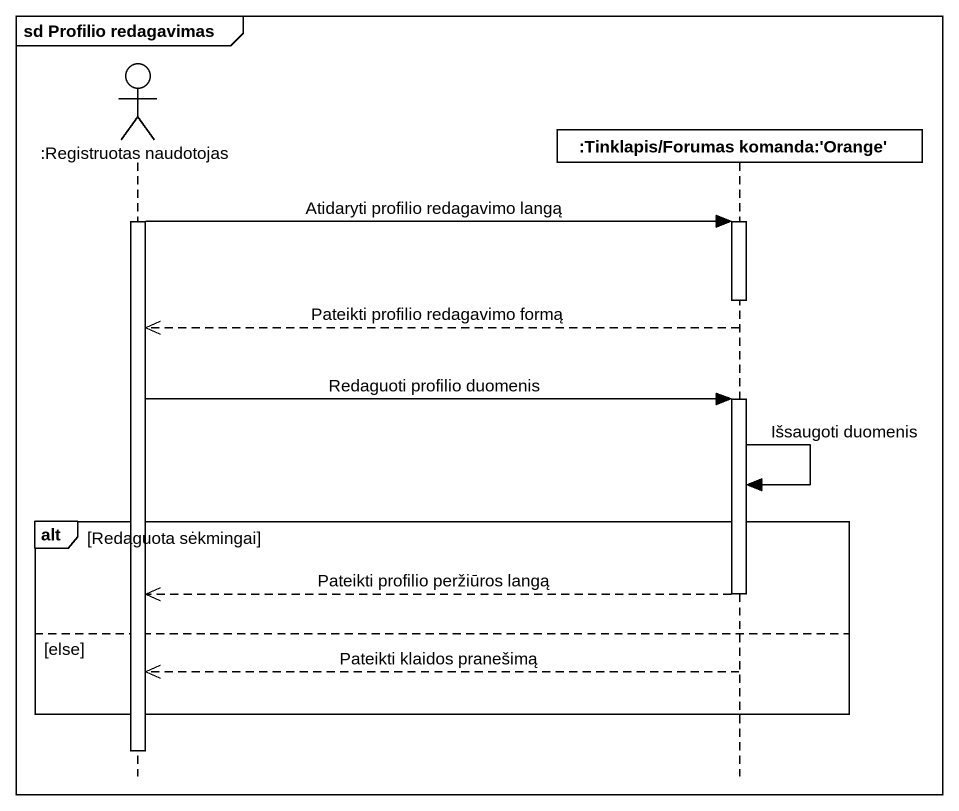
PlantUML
@startuml
mainframe sd Profilio redagavimas
hide footbox
actor ":Registruotas naudotojas" as Registruotas_naudotojas
participant ":Tinklapis/Forumas komanda:'Orange'" as Tinklapis_Forumas_komanda

activate Registruotas_naudotojas
Registruotas_naudotojas -> Tinklapis_Forumas_komanda : Atidaryti profilio redagavimo langą
activate Tinklapis_Forumas_komanda
deactivate Tinklapis_Forumas_komanda
Tinklapis_Forumas_komanda -->> Registruotas_naudotojas : Pateikti profilio redagavimo formą
Registruotas_naudotojas -> Tinklapis_Forumas_komanda : Redaguoti profilio duomenis
activate Tinklapis_Forumas_komanda
Tinklapis_Forumas_komanda -> Tinklapis_Forumas_komanda : Išsaugoti duomenis
alt Redaguota sėkmingai
  Tinklapis_Forumas_komanda -->> Registruotas_naudotojas : Pateikti profilio peržiūros langą
  deactivate Tinklapis_Forumas_komanda
else else
  Tinklapis_Forumas_komanda -->> Registruotas_naudotojas : Pateikti klaidos pranešimą
end
deactivate Registruotas_naudotojas
@enduml
